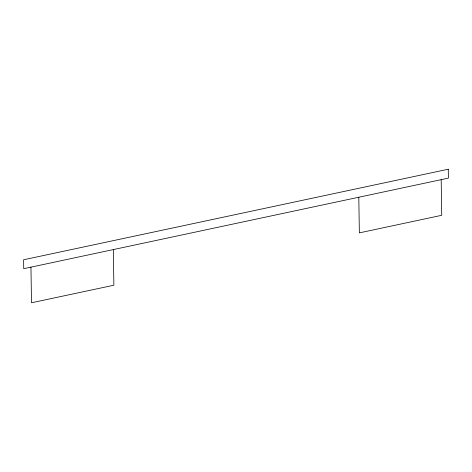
<?xml version="1.0" encoding="UTF-8"?>
<svg xmlns="http://www.w3.org/2000/svg" width="472" height="472" viewBox="0 0 472 472"><rect width="100%" height="100%" fill="white"/><g stroke="black" fill="none" stroke-linecap="round" stroke-linejoin="round"><path stroke-width="0.71" d="M441.184 179.667L441.727 215.303L359.351 232.873L358.808 197.231M113.327 249.576L113.876 285.218L31.5 302.782L30.957 267.146M448.264 169.218L23.6 259.771L23.736 268.686L448.4 178.127L448.264 169.218"/></g></svg>
